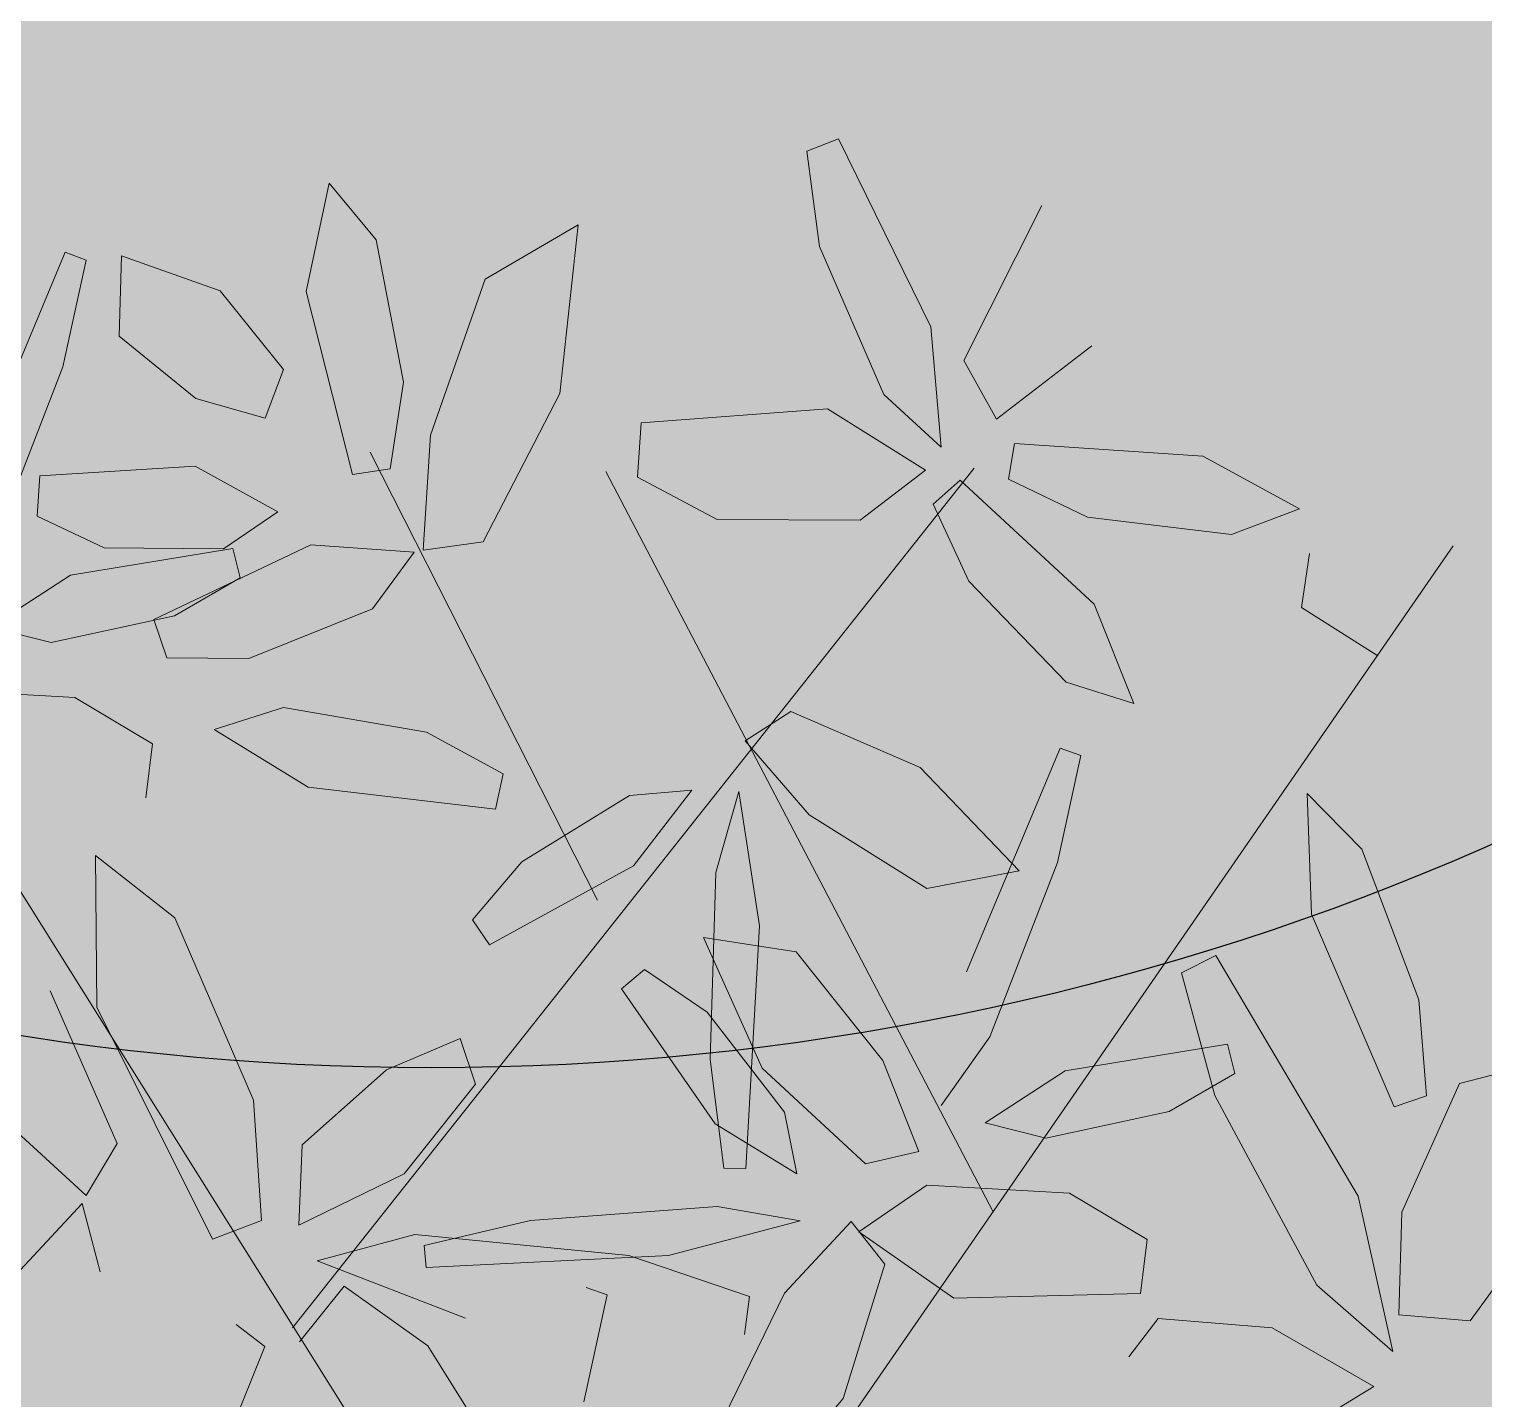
# Model space of a CAD drawing. Header units: metres. Extents: x 349703 to 349913, y 9282546 to 9282694.
# Drawn here: x 349721.418 to 349722.112, y 9282577.992 to 9282578.645 of the extents above; entities that cross this region are included whole.
import ezdxf

# ---------------------------------------------------------------- set-up
doc = ezdxf.new("R2010")
doc.units = ezdxf.units.M
doc.header["$LTSCALE"] = 0.25
for name, color, linetype, lineweight in [('AREA-VERDE', 3, 'CONTINUOUS', 9), ('ARQ-FONDO', 253, 'CONTINUOUS', 9), ('LLORAD-TEXTO', 1, 'CONTINUOUS', 25)]:
    doc.layers.add(name, color=color, linetype=linetype, lineweight=lineweight)

# ---------------------------------------------------------------- blocks, each defined once
blk = doc.blocks.new('ARR2')
at = {"layer": 'ARQ-FONDO', "lineweight": 5}
for p, q in [((2741.0943, 1215.9907), (2741.0724, 1215.982)), ((2741.158, 1215.861), (2741.0943, 1215.9907)), ((2741.0724, 1215.982), (2741.0812, 1215.9163)), ((2740.7432, 1215.9601), (2740.7275, 1215.8854)), ((2740.7756, 1215.921), (2740.7432, 1215.9601)), ((2741.1806, 1215.8379), (2741.2344, 1215.9446)), ((2740.9148, 1215.9314), (2740.8508, 1215.894)), ((2740.9022, 1215.8152), (2740.9148, 1215.9314)), ((2740.7946, 1215.8229), (2740.7756, 1215.921)), ((2741.0812, 1215.9163), (2741.1256, 1215.8145)), ((2740.4969, 1215.758), (2740.5613, 1215.9124)), ((2740.5757, 1215.9071), (2740.5597, 1215.8335)), ((2740.5613, 1215.9124), (2740.5757, 1215.9071)), ((2740.6001, 1215.91), (2740.5986, 1215.8547)), ((2740.6682, 1215.8859), (2740.6001, 1215.91)), ((2740.8508, 1215.894), (2740.8132, 1215.7865)), ((2740.7117, 1215.8316), (2740.6682, 1215.8859)), ((2740.7275, 1215.8854), (2740.7593, 1215.7592)), ((2740.5986, 1215.8547), (2740.6513, 1215.8117)), ((2741.1652, 1215.7782), (2741.158, 1215.861)), ((2741.269, 1215.8479), (2741.2032, 1215.7974)), ((2740.5597, 1215.8335), (2740.5131, 1215.7133)), ((2741.2032, 1215.7974), (2741.1806, 1215.8379)), ((2740.6992, 1215.7981), (2740.7117, 1215.8316)), ((2740.7854, 1215.7631), (2740.7946, 1215.8229)), ((2740.8494, 1215.713), (2740.9022, 1215.8152)), ((2741.1256, 1215.8145), (2741.1652, 1215.7782)), ((2740.6513, 1215.8117), (2740.6992, 1215.7981)), ((2741.0867, 1215.8046), (2740.9583, 1215.7949)), ((2741.1544, 1215.7623), (2741.0867, 1215.8046)), ((2740.9583, 1215.7949), (2740.9557, 1215.7574)), ((2740.8132, 1215.7865), (2740.8081, 1215.7072)), ((2740.9283, 1215.4661), (2740.7715, 1215.7746)), ((2741.2157, 1215.7806), (2741.2116, 1215.756)), ((2741.3455, 1215.7719), (2741.2157, 1215.7806)), ((2740.651, 1215.7651), (2740.5439, 1215.7583)), ((2740.7079, 1215.7335), (2740.651, 1215.7651)), ((2740.7181, 1215.1712), (2741.1878, 1215.7637)), ((2740.7593, 1215.7592), (2740.7854, 1215.7631)), ((2741.4121, 1215.7357), (2741.3455, 1215.7719)), ((2740.5439, 1215.7583), (2740.5421, 1215.7305)), ((2741.2009, 1215.2512), (2740.9339, 1215.7613)), ((2740.9557, 1215.7574), (2741.0108, 1215.7283)), ((2741.1092, 1215.7278), (2741.1544, 1215.7623)), ((2741.1782, 1215.7554), (2741.1595, 1215.7388)), ((2741.2706, 1215.6699), (2741.1782, 1215.7554)), ((2741.2116, 1215.756), (2741.266, 1215.73)), ((2740.6705, 1215.7081), (2740.7079, 1215.7335)), ((2741.1595, 1215.7388), (2741.1841, 1215.6858)), ((2741.3652, 1215.718), (2741.4121, 1215.7357)), ((2740.5421, 1215.7305), (2740.5883, 1215.7088)), ((2741.0108, 1215.7283), (2741.1092, 1215.7278)), ((2741.266, 1215.73), (2741.3652, 1215.718)), ((2740.8081, 1215.7072), (2740.8494, 1215.713)), ((2740.5649, 1215.69), (2740.6768, 1215.7084)), ((2740.5883, 1215.7088), (2740.6705, 1215.7081)), ((2740.7306, 1215.7109), (2740.6224, 1215.6593)), ((2740.6768, 1215.7084), (2740.682, 1215.6882)), ((2740.8019, 1215.7058), (2740.7306, 1215.7109)), ((2740.7731, 1215.6667), (2740.8019, 1215.7058)), ((2740.9225, 1214.8488), (2741.5179, 1215.7101)), ((2741.419, 1215.7048), (2741.4134, 1215.6677)), ((2740.9083, 1214.8699), (2740.3874, 1215.6998)), ((2740.5097, 1215.6541), (2740.5649, 1215.69)), ((2740.682, 1215.6882), (2740.6367, 1215.6619)), ((2741.1841, 1215.6858), (2741.2513, 1215.6163)), ((2740.6878, 1215.6326), (2740.7731, 1215.6667)), ((2741.2979, 1215.6015), (2741.2706, 1215.6699)), ((2741.4134, 1215.6677), (2741.466, 1215.6343)), ((2740.5516, 1215.6435), (2740.5097, 1215.6541)), ((2740.6367, 1215.6619), (2740.5516, 1215.6435)), ((2740.6224, 1215.6593), (2740.6314, 1215.633)), ((2740.6314, 1215.633), (2740.6878, 1215.6326)), ((2741.2513, 1215.6163), (2741.2979, 1215.6015)), ((2740.5679, 1215.6056), (2740.4696, 1215.6112)), ((2740.6214, 1215.5737), (2740.5679, 1215.6056)), ((2740.7118, 1215.5988), (2740.6641, 1215.5836)), ((2740.8103, 1215.5817), (2740.7118, 1215.5988)), ((2741.0299, 1215.5757), (2741.0615, 1215.5959)), ((2741.0615, 1215.5959), (2741.1505, 1215.5575)), ((2740.6641, 1215.5836), (2740.7288, 1215.5439)), ((2740.6169, 1215.5365), (2740.6214, 1215.5737)), ((2740.8633, 1215.553), (2740.8103, 1215.5817)), ((2741.074, 1215.5249), (2741.0299, 1215.5757)), ((2741.1825, 1215.4165), (2741.247, 1215.5708)), ((2741.2613, 1215.5656), (2741.2453, 1215.4919)), ((2741.247, 1215.5708), (2741.2613, 1215.5656)), ((2740.858, 1215.5286), (2740.8633, 1215.553)), ((2741.1505, 1215.5575), (2741.2188, 1215.4861)), ((2740.7288, 1215.5439), (2740.858, 1215.5286)), ((2740.8761, 1215.4923), (2740.9502, 1215.538)), ((2740.9502, 1215.538), (2740.9932, 1215.5419)), ((2740.9932, 1215.5419), (2740.9531, 1215.4897)), ((2741.0098, 1215.485), (2741.0257, 1215.5408)), ((2741.0257, 1215.5408), (2741.0399, 1215.4482)), ((2741.4174, 1215.5395), (2741.4204, 1215.4564)), ((2741.4551, 1215.5012), (2741.4174, 1215.5395)), ((2741.1553, 1215.4741), (2741.074, 1215.5249)), ((2740.5822, 1215.4968), (2740.5832, 1215.3922)), ((2740.637, 1215.4539), (2740.5822, 1215.4968)), ((2740.8421, 1215.4525), (2740.8761, 1215.4923)), ((2741.4942, 1215.3972), (2741.4551, 1215.5012)), ((2740.9531, 1215.4897), (2740.8537, 1215.4352)), ((2741.0058, 1215.3562), (2741.0098, 1215.485)), ((2741.2188, 1215.4861), (2741.1553, 1215.4741)), ((2741.2453, 1215.4919), (2741.1987, 1215.3718)), ((2740.6912, 1215.3281), (2740.637, 1215.4539)), ((2740.8537, 1215.4352), (2740.8421, 1215.4525)), ((2741.4204, 1215.4564), (2741.4773, 1215.3236)), ((2741.0399, 1215.4482), (2741.0305, 1215.2812)), ((2741.0012, 1215.4403), (2741.0651, 1215.4305)), ((2741.0418, 1215.3502), (2741.0012, 1215.4403)), ((2741.0651, 1215.4305), (2741.1248, 1215.3555)), ((2741.3544, 1215.4279), (2741.3308, 1215.416)), ((2741.4524, 1215.262), (2741.3544, 1215.4279)), ((2740.9447, 1215.4048), (2740.9607, 1215.4183)), ((2740.9607, 1215.4183), (2741.0038, 1215.3887)), ((2741.3308, 1215.416), (2741.3536, 1215.3313)), ((2740.5972, 1215.2983), (2740.5509, 1215.4036)), ((2741.0094, 1215.3118), (2740.9447, 1215.4048)), ((2740.5832, 1215.3922), (2740.6628, 1215.2325)), ((2741.4996, 1215.3311), (2741.4942, 1215.3972)), ((2741.0038, 1215.3887), (2741.0571, 1215.3198)), ((2741.1987, 1215.3718), (2741.1651, 1215.3244)), ((2740.7827, 1215.3491), (2740.8336, 1215.3707)), ((2740.8336, 1215.3707), (2740.8442, 1215.3391)), ((2741.2505, 1215.3485), (2741.3624, 1215.3668)), ((2741.3624, 1215.3668), (2741.3676, 1215.3466)), ((2741.0152, 1215.2814), (2741.0058, 1215.3562)), ((2741.1248, 1215.3555), (2741.1496, 1215.2929)), ((2741.5973, 1215.3589), (2741.5223, 1215.3397)), ((2740.7247, 1215.2973), (2740.7827, 1215.3491)), ((2741.113, 1215.2844), (2741.0418, 1215.3502)), ((2741.1954, 1215.3126), (2741.2505, 1215.3485)), ((2741.3676, 1215.3466), (2741.3223, 1215.3204)), ((2740.8442, 1215.3391), (2740.795, 1215.2774)), ((2741.5223, 1215.3397), (2741.4825, 1215.251)), ((2740.6966, 1215.2453), (2740.6912, 1215.3281)), ((2741.3536, 1215.3313), (2741.424, 1215.2008)), ((2741.4773, 1215.3236), (2741.4996, 1215.3311)), ((2740.5173, 1215.3163), (2740.5759, 1215.2626)), ((2741.0655, 1215.2774), (2741.0094, 1215.3118)), ((2741.0571, 1215.3198), (2741.0655, 1215.2774)), ((2741.2372, 1215.3019), (2741.1954, 1215.3126)), ((2741.3223, 1215.3204), (2741.2372, 1215.3019)), ((2740.5759, 1215.2626), (2740.5972, 1215.2983)), ((2740.7224, 1215.242), (2740.7247, 1215.2973)), ((2741.1496, 1215.2929), (2741.113, 1215.2844)), ((2740.795, 1215.2774), (2740.7224, 1215.242)), ((2741.0305, 1215.2812), (2741.0152, 1215.2814)), ((2741.1552, 1215.2696), (2741.1083, 1215.2375)), ((2741.2535, 1215.2641), (2741.1552, 1215.2696)), ((2741.307, 1215.2322), (2741.2535, 1215.2641)), ((2741.4765, 1215.1551), (2741.4524, 1215.262)), ((2740.573, 1215.2569), (2740.5243, 1215.2046)), ((2740.5854, 1215.2099), (2740.573, 1215.2569)), ((2740.8821, 1215.2453), (2741.0106, 1215.2549)), ((2741.0106, 1215.2549), (2741.0678, 1215.245)), ((2741.5298, 1215.1761), (2741.5881, 1215.2565)), ((2740.6628, 1215.2325), (2740.6966, 1215.2453)), ((2740.8087, 1215.2281), (2740.8821, 1215.2453)), ((2741.0678, 1215.245), (2740.9772, 1215.2211)), ((2741.0571, 1215.1952), (2741.103, 1215.2445)), ((2741.103, 1215.2445), (2741.1263, 1215.2152)), ((2741.4825, 1215.251), (2741.4805, 1215.1803)), ((2740.8023, 1215.2355), (2740.735, 1215.2174)), ((2740.9499, 1215.2212), (2740.8023, 1215.2355)), ((2741.1083, 1215.2375), (2741.1738, 1215.1918)), ((2741.3025, 1215.1949), (2741.307, 1215.2322)), ((2740.8102, 1215.2129), (2740.8087, 1215.2281)), ((2740.735, 1215.2174), (2740.8372, 1215.1779)), ((2740.9772, 1215.2211), (2740.8102, 1215.2129)), ((2741.0329, 1215.1928), (2740.9499, 1215.2212)), ((2741.1263, 1215.2152), (2741.0976, 1215.1226)), ((2740.7537, 1215.2001), (2740.7228, 1215.1616)), ((2740.8113, 1215.159), (2740.7537, 1215.2001)), ((2740.9348, 1215.194), (2740.9188, 1215.1203)), ((2740.9205, 1215.1992), (2740.9348, 1215.194)), ((2741.0151, 1215.1091), (2741.0571, 1215.1952)), ((2741.0296, 1215.1667), (2741.0329, 1215.1928)), ((2741.1738, 1215.1918), (2741.3025, 1215.1949)), ((2741.424, 1215.2008), (2741.4765, 1215.1551)), ((2740.6791, 1215.1737), (2740.6989, 1215.1584)), ((2741.2944, 1215.1514), (2741.3146, 1215.1778)), ((2741.3146, 1215.1778), (2741.3933, 1215.1714)), ((2741.3933, 1215.1714), (2741.4632, 1215.1309)), ((2741.4805, 1215.1803), (2741.5298, 1215.1761)), ((2740.6989, 1215.1584), (2740.6758, 1215.1009)), ((2740.8627, 1215.0765), (2740.8113, 1215.159)), ((2741.0976, 1215.1226), (2741.0338, 1215.0471)), ((2741.4632, 1215.1309), (2741.416, 1215.102))]:
    blk.add_line(p, q, dxfattribs=at)

msp = doc.modelspace()

# ---------------------------------------------------------------- hatches: boundary and pattern name
at = {"layer": 'AREA-VERDE', "lineweight": 0, "true_color": 0xc4e4b2, "transparency": 33554687}
h = msp.add_hatch(color=3, dxfattribs=at)
h.dxf.hatch_style = 1
h.paths.add_polyline_path([(349726.46087, 9282594.78959), (349717.30917, 9282594.78959), (349717.28281, 9282561.44526), (349726.46087, 9282563.05917)])
h.paths.add_polyline_path([(349724.46087, 9282592.78959), (349724.46087, 9282564.73817), (349719.2847, 9282563.82797), (349719.30759, 9282592.78959)], flags=16)
at = {"layer": 'AREA-VERDE', "lineweight": 0, "true_color": 0xc4e4b2, "transparency": 33554610}
h = msp.add_hatch(color=3, dxfattribs=at)
h.dxf.hatch_style = 1
h.paths.add_polyline_path([(349724.46087, 9282592.78959), (349719.30759, 9282592.78959), (349719.2847, 9282563.82797), (349724.46087, 9282564.73817)])

# ---------------------------------------------------------------- linework, layer by layer
at = {"layer": 'LLORAD-TEXTO'}
msp.add_circle((349721.61, 9282579.4), 1.25, dxfattribs=at)

# ---------------------------------------------------------------- block references
at = {"layer": 'ARQ-FONDO', "xscale": 0.6917913537138002, "yscale": 0.6917913537138002, "zscale": 0.6917913537138002}
msp.add_blockref('ARR2', (347825.53876, 9281737.38104), dxfattribs=at)

doc.saveas('drawing.dxf')
